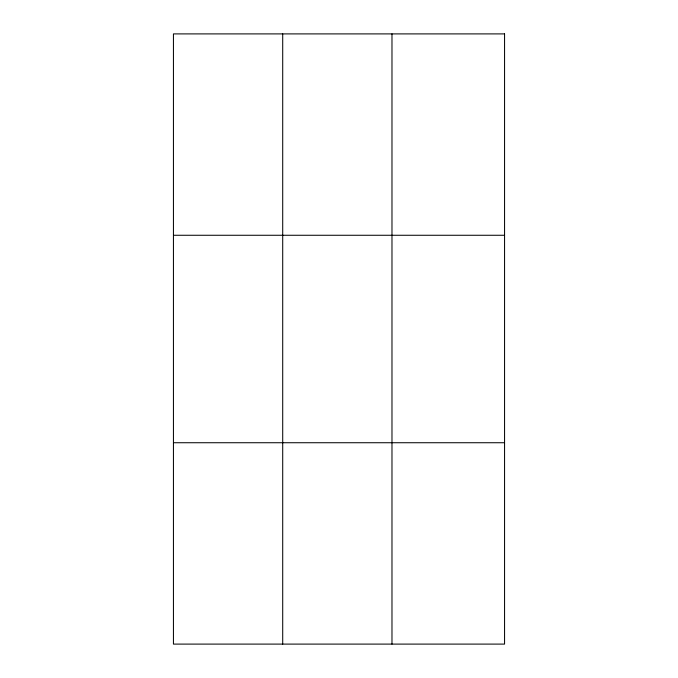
<?xml version="1.0" encoding="UTF-8"?>
<svg xmlns="http://www.w3.org/2000/svg" width="678" height="678" viewBox="0 0 678 678"><rect width="100%" height="100%" fill="white"/><g stroke="black" fill="none" stroke-linecap="round" stroke-linejoin="round"><path stroke-width="1.02" d="M282.709 33.9L282.709 644.1M391.977 33.9L391.977 644.1M173.441 235.266L504.559 235.266M173.441 442.734L504.559 442.734M504.559 33.9L504.559 644.1L173.441 644.1L173.441 33.9L504.559 33.9"/></g></svg>
